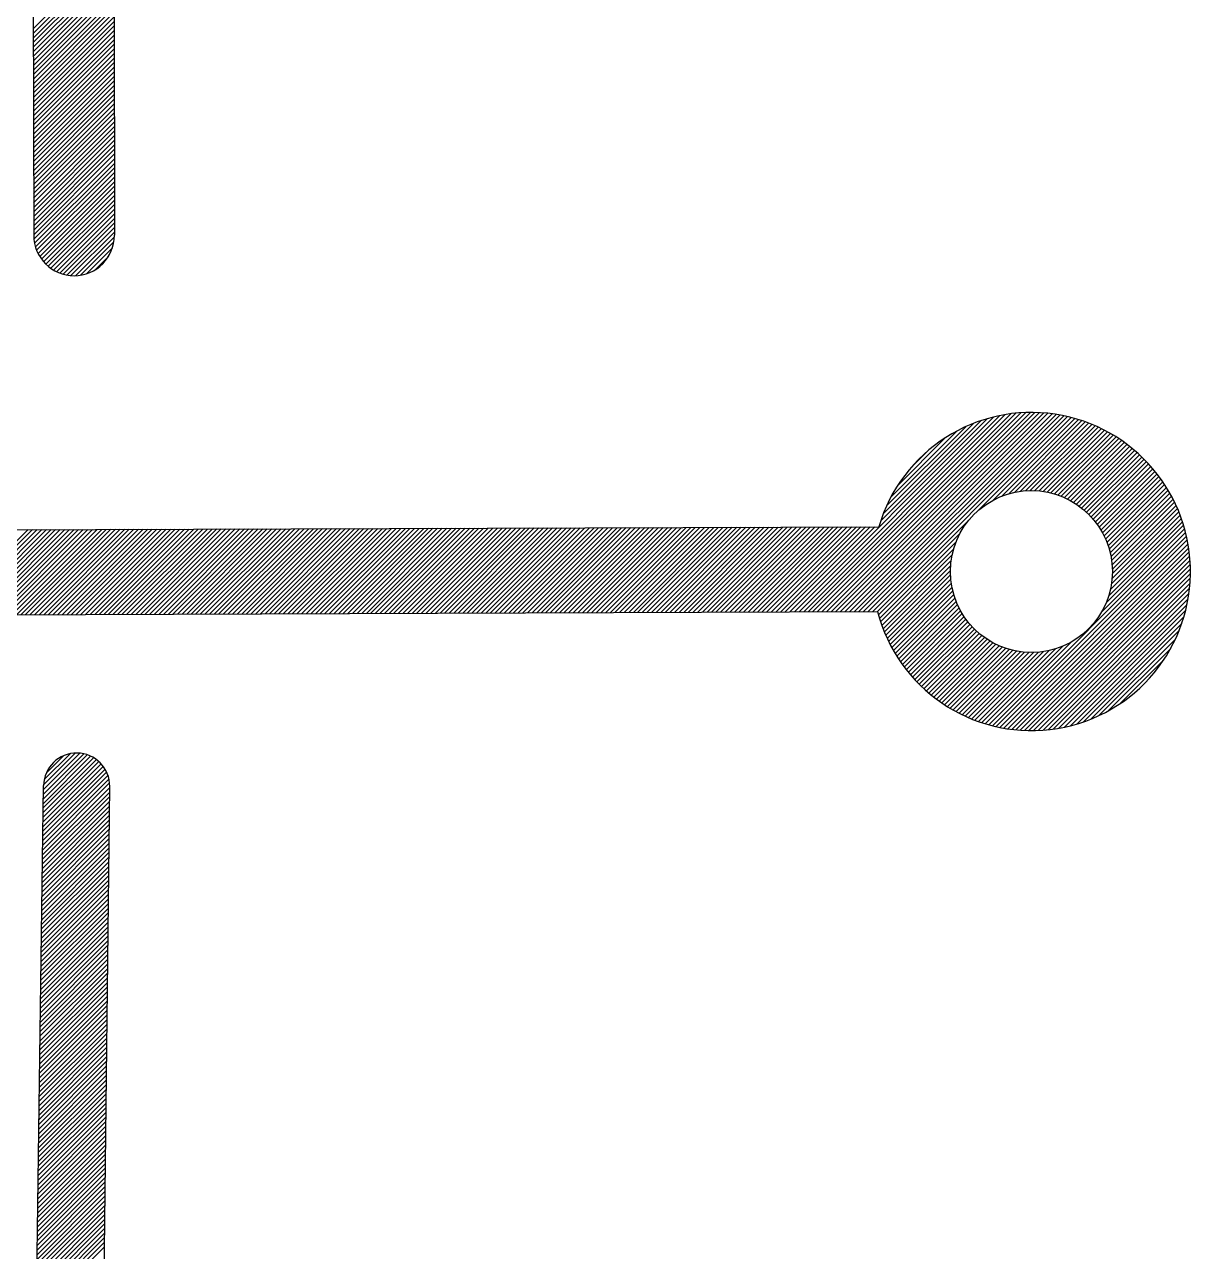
# Model space of a CAD drawing. Extents: x 0.4 to 28.1, y 0 to 28.5.
# Drawn here: x 22.515 to 27.009, y 12.854 to 17.581 of the extents above; entities that cross this region are included whole.
import ezdxf

# ---------------------------------------------------------------- set-up
doc = ezdxf.new("R2010")
doc.units = 0
doc.header["$MEASUREMENT"] = 0

msp = doc.modelspace()

# ---------------------------------------------------------------- linework, layer by layer
at = {"linetype": 'Continuous'}
for p, q in [((22.5452, 19.2908), (22.5509, 16.7681)), ((22.8585, 19.1266), (22.862, 16.7687)), ((22.5491, 17.564), (22.8604, 17.8753)), ((22.5492, 17.5464), (22.8604, 17.8576)), ((22.5492, 17.5287), (22.8604, 17.84)), ((22.5492, 17.5111), (22.8604, 17.8223)), ((22.5493, 17.4935), (22.8605, 17.8047)), ((22.5493, 17.4758), (22.8605, 17.787)), ((22.5494, 17.4582), (22.8605, 17.7693)), ((22.5494, 17.4406), (22.8605, 17.7517)), ((22.5494, 17.4229), (22.8606, 17.734)), ((22.5495, 17.4053), (22.8606, 17.7164)), ((22.5495, 17.3876), (22.8606, 17.6987)), ((22.5496, 17.37), (22.8607, 17.6811)), ((22.5496, 17.3524), (22.8607, 17.6634)), ((22.5496, 17.3347), (22.8607, 17.6458)), ((22.5497, 17.3171), (22.8607, 17.6281)), ((22.5497, 17.2995), (22.8608, 17.6105)), ((22.5498, 17.2818), (22.8608, 17.5928)), ((22.5498, 17.2642), (22.8608, 17.5752)), ((22.5498, 17.2465), (22.8608, 17.5575)), ((22.5499, 17.2289), (22.8609, 17.5399)), ((22.5499, 17.2113), (22.8609, 17.5222)), ((22.55, 17.1936), (22.8609, 17.5046)), ((22.55, 17.176), (22.8609, 17.4869)), ((22.55, 17.1584), (22.861, 17.4693)), ((22.5501, 17.1407), (22.861, 17.4516)), ((22.5501, 17.1231), (22.861, 17.434)), ((22.5502, 17.1054), (22.861, 17.4163)), ((22.5502, 17.0878), (22.8611, 17.3987)), ((22.5502, 17.0702), (22.8611, 17.381)), ((22.5503, 17.0525), (22.8611, 17.3634)), ((22.5503, 17.0349), (22.8612, 17.3457)), ((22.5504, 17.0173), (22.8612, 17.3281)), ((22.5504, 16.9996), (22.8612, 17.3104)), ((22.5504, 16.982), (22.8612, 17.2928)), ((22.5505, 16.9643), (22.8613, 17.2751)), ((22.5505, 16.9467), (22.8613, 17.2575)), ((22.5506, 16.9291), (22.8613, 17.2398)), ((22.5506, 16.9114), (22.8613, 17.2222)), ((22.5506, 16.8938), (22.8614, 17.2045)), ((22.5507, 16.8762), (22.8614, 17.1869)), ((22.5507, 16.8585), (22.8614, 17.1692)), ((22.5508, 16.8409), (22.8614, 17.1516)), ((22.5508, 16.8232), (22.8615, 17.1339)), ((22.5508, 16.8056), (22.8615, 17.1163)), ((22.5509, 16.788), (22.8615, 17.0986)), ((22.5509, 16.7703), (22.8615, 17.081)), ((22.5517, 16.7534), (22.8616, 17.0633)), ((22.5539, 16.738), (22.8616, 17.0456)), ((22.5575, 16.7238), (22.8616, 17.028)), ((22.562, 16.7107), (22.8617, 17.0103)), ((22.5675, 16.6985), (22.8617, 16.9927)), ((22.5739, 16.6872), (22.8617, 16.975)), ((22.581, 16.6766), (22.8617, 16.9574)), ((22.5888, 16.6668), (22.8618, 16.9397)), ((22.5973, 16.6576), (22.8618, 16.9221)), ((22.6066, 16.6492), (22.8618, 16.9044)), ((22.6166, 16.6415), (22.8618, 16.8868)), ((22.6273, 16.6346), (22.8619, 16.8691)), ((22.6388, 16.6284), (22.8619, 16.8515)), ((22.6512, 16.6231), (22.8619, 16.8338)), ((22.6645, 16.6187), (22.8619, 16.8162)), ((22.6788, 16.6154), (22.862, 16.7985)), ((22.6945, 16.6134), (22.862, 16.7809)), ((22.7118, 16.613), (22.8619, 16.7631)), ((22.7314, 16.6149), (22.86, 16.7435)), ((22.7548, 16.6206), (22.8543, 16.7202)), ((22.7876, 16.6358), (22.8392, 16.6874)), ((25.5186, 15.3185), (26.2738, 16.0737)), ((25.5363, 15.3186), (26.2954, 16.0778)), ((25.554, 15.3187), (26.3162, 16.0808)), ((25.5718, 15.3187), (26.3362, 16.0831)), ((25.5895, 15.3188), (26.3555, 16.0847)), ((25.6073, 15.3189), (26.3741, 16.0857)), ((25.625, 15.3189), (26.3922, 16.0861)), ((25.6428, 15.319), (26.4097, 16.0859)), ((25.6605, 15.3191), (26.4268, 16.0853)), ((25.6783, 15.3191), (26.4434, 16.0843)), ((25.696, 15.3192), (26.4596, 16.0828)), ((25.7138, 15.3193), (26.4754, 16.0809)), ((25.7315, 15.3193), (26.4909, 16.0787)), ((25.7492, 15.3194), (26.506, 16.0762)), ((25.767, 15.3195), (26.5208, 16.0733)), ((25.4831, 15.3184), (26.2269, 16.0623)), ((25.5008, 15.3185), (26.251, 16.0686)), ((25.7847, 15.3196), (26.5353, 16.0701)), ((25.8151, 15.6681), (26.2013, 16.0543)), ((25.8251, 15.6958), (26.1735, 16.0442)), ((25.838, 15.7264), (26.143, 16.0313)), ((26.1913, 15.7084), (26.5495, 16.0666)), ((26.2485, 15.748), (26.5634, 16.0628)), ((26.2815, 15.7633), (26.577, 16.0588)), ((26.3084, 15.7725), (26.5904, 16.0545)), ((26.332, 15.7785), (26.6035, 16.0499)), ((26.3534, 15.7822), (26.6164, 16.0451)), ((26.3732, 15.7843), (26.629, 16.0401)), ((26.3917, 15.7851), (26.6415, 16.0348)), ((26.4091, 15.7849), (26.6536, 16.0294)), ((25.8551, 15.7612), (26.1082, 16.0142)), ((25.8801, 15.8038), (26.0655, 15.9893)), ((26.4257, 15.7837), (26.6656, 16.0237)), ((26.4415, 15.7818), (26.6774, 16.0177)), ((26.4565, 15.7792), (26.6889, 16.0116)), ((26.471, 15.776), (26.7003, 16.0053)), ((26.4849, 15.7722), (26.7114, 15.9988)), ((26.4983, 15.7679), (26.7224, 15.992)), ((26.5112, 15.7631), (26.7331, 15.9851)), ((26.5236, 15.7579), (26.7437, 15.978)), ((25.9318, 15.8732), (25.9962, 15.9376)), ((26.5356, 15.7522), (26.7541, 15.9707)), ((26.5472, 15.7461), (26.7643, 15.9632)), ((26.5584, 15.7396), (26.7743, 15.9555)), ((26.5692, 15.7327), (26.7841, 15.9477)), ((26.5796, 15.7255), (26.7937, 15.9396)), ((26.5896, 15.7179), (26.8032, 15.9314)), ((26.5993, 15.7099), (26.8124, 15.923)), ((26.6087, 15.7015), (26.8215, 15.9144)), ((26.6176, 15.6928), (26.8304, 15.9056)), ((26.6263, 15.6838), (26.8392, 15.8967)), ((26.6345, 15.6744), (26.8477, 15.8876)), ((26.6424, 15.6646), (26.8561, 15.8783)), ((26.65, 15.6545), (26.8643, 15.8688)), ((26.6572, 15.644), (26.8723, 15.8591)), ((26.664, 15.6331), (26.8801, 15.8492)), ((26.6704, 15.6218), (26.8877, 15.8392)), ((26.6764, 15.6102), (26.8952, 15.829)), ((26.682, 15.5981), (26.9025, 15.8186)), ((26.6871, 15.5856), (26.9095, 15.808)), ((26.6918, 15.5726), (26.9164, 15.7972)), ((26.696, 15.5591), (26.9231, 15.7862)), ((26.6997, 15.5451), (26.9296, 15.775)), ((26.7028, 15.5305), (26.9359, 15.7636)), ((26.7052, 15.5153), (26.942, 15.752)), ((26.7069, 15.4462), (26.9641, 15.7035)), ((26.707, 15.4993), (26.9478, 15.7402)), ((26.7079, 15.4826), (26.9535, 15.7282)), ((26.708, 15.465), (26.9589, 15.7159)), ((25.8025, 15.3196), (26.1609, 15.678)), ((26.6837, 15.3523), (26.9826, 15.6512)), ((26.6939, 15.3802), (26.9784, 15.6647)), ((26.7004, 15.4044), (26.9739, 15.6778)), ((26.7045, 15.4262), (26.9691, 15.6908)), ((20.9749, 15.6297), (25.8079, 15.6453)), ((22.2002, 15.3059), (22.529, 15.6347)), ((22.218, 15.306), (22.5468, 15.6348)), ((22.2357, 15.3061), (22.5645, 15.6348)), ((22.2535, 15.3061), (22.5822, 15.6349)), ((22.2712, 15.3062), (22.6, 15.635)), ((22.2889, 15.3063), (22.6177, 15.635)), ((22.3067, 15.3063), (22.6354, 15.6351)), ((22.3244, 15.3064), (22.6532, 15.6351)), ((22.3422, 15.3065), (22.6709, 15.6352)), ((22.3599, 15.3065), (22.6886, 15.6352)), ((22.3777, 15.3066), (22.7064, 15.6353)), ((22.3954, 15.3067), (22.7241, 15.6354)), ((22.4132, 15.3067), (22.7418, 15.6354)), ((22.4309, 15.3068), (22.7596, 15.6355)), ((22.4487, 15.3069), (22.7773, 15.6355)), ((22.4664, 15.3069), (22.795, 15.6356)), ((22.4841, 15.307), (22.8128, 15.6356)), ((22.5019, 15.3071), (22.8305, 15.6357)), ((22.5196, 15.3071), (22.8482, 15.6358)), ((22.5374, 15.3072), (22.866, 15.6358)), ((22.5551, 15.3073), (22.8837, 15.6359)), ((22.5729, 15.3073), (22.9015, 15.6359)), ((22.5906, 15.3074), (22.9192, 15.636)), ((22.6084, 15.3075), (22.9369, 15.636)), ((22.6261, 15.3075), (22.9547, 15.6361)), ((22.6438, 15.3076), (22.9724, 15.6362)), ((22.6616, 15.3077), (22.9901, 15.6362)), ((22.6793, 15.3077), (23.0079, 15.6363)), ((22.6971, 15.3078), (23.0256, 15.6363)), ((22.7148, 15.3079), (23.0433, 15.6364)), ((22.7326, 15.308), (23.0611, 15.6364)), ((22.7503, 15.308), (23.0788, 15.6365)), ((22.7681, 15.3081), (23.0965, 15.6366)), ((22.7858, 15.3082), (23.1143, 15.6366)), ((22.8036, 15.3082), (23.132, 15.6367)), ((22.8213, 15.3083), (23.1497, 15.6367)), ((22.839, 15.3084), (23.1675, 15.6368)), ((22.8568, 15.3084), (23.1852, 15.6368)), ((22.8745, 15.3085), (23.2029, 15.6369)), ((22.8923, 15.3086), (23.2207, 15.637)), ((22.91, 15.3086), (23.2384, 15.637)), ((22.9278, 15.3087), (23.2561, 15.6371)), ((22.9455, 15.3088), (23.2739, 15.6371)), ((22.9633, 15.3088), (23.2916, 15.6372)), ((22.981, 15.3089), (23.3094, 15.6372)), ((22.9987, 15.309), (23.3271, 15.6373)), ((23.0165, 15.309), (23.3448, 15.6374)), ((23.0342, 15.3091), (23.3626, 15.6374)), ((23.052, 15.3092), (23.3803, 15.6375)), ((23.0697, 15.3092), (23.398, 15.6375)), ((23.0875, 15.3093), (23.4158, 15.6376)), ((23.1052, 15.3094), (23.4335, 15.6376)), ((23.123, 15.3094), (23.4512, 15.6377)), ((23.1407, 15.3095), (23.469, 15.6378)), ((23.1585, 15.3096), (23.4867, 15.6378)), ((23.1762, 15.3096), (23.5044, 15.6379)), ((23.1939, 15.3097), (23.5222, 15.6379)), ((23.2117, 15.3098), (23.5399, 15.638)), ((23.2294, 15.3098), (23.5576, 15.638)), ((23.2472, 15.3099), (23.5754, 15.6381)), ((23.2649, 15.31), (23.5931, 15.6382)), ((23.2827, 15.31), (23.6108, 15.6382)), ((23.3004, 15.3101), (23.6286, 15.6383)), ((23.3182, 15.3102), (23.6463, 15.6383)), ((23.3359, 15.3102), (23.664, 15.6384)), ((23.3537, 15.3103), (23.6818, 15.6384)), ((23.3714, 15.3104), (23.6995, 15.6385)), ((23.3891, 15.3104), (23.7173, 15.6386)), ((23.4069, 15.3105), (23.735, 15.6386)), ((23.4246, 15.3106), (23.7527, 15.6387)), ((23.4424, 15.3106), (23.7705, 15.6387)), ((23.4601, 15.3107), (23.7882, 15.6388)), ((23.4779, 15.3108), (23.8059, 15.6388)), ((23.4956, 15.3109), (23.8237, 15.6389)), ((23.5134, 15.3109), (23.8414, 15.639)), ((23.5311, 15.311), (23.8591, 15.639)), ((23.5488, 15.3111), (23.8769, 15.6391)), ((23.5666, 15.3111), (23.8946, 15.6391)), ((23.5843, 15.3112), (23.9123, 15.6392)), ((23.6021, 15.3113), (23.9301, 15.6392)), ((23.6198, 15.3113), (23.9478, 15.6393)), ((23.6376, 15.3114), (23.9655, 15.6394)), ((23.6553, 15.3115), (23.9833, 15.6394)), ((23.6731, 15.3115), (24.001, 15.6395)), ((23.6908, 15.3116), (24.0187, 15.6395)), ((23.7086, 15.3117), (24.0365, 15.6396)), ((23.7263, 15.3117), (24.0542, 15.6396)), ((23.744, 15.3118), (24.0719, 15.6397)), ((23.7618, 15.3119), (24.0897, 15.6398)), ((23.7795, 15.3119), (24.1074, 15.6398)), ((23.7973, 15.312), (24.1252, 15.6399)), ((23.815, 15.3121), (24.1429, 15.6399)), ((23.8328, 15.3121), (24.1606, 15.64)), ((23.8505, 15.3122), (24.1784, 15.64)), ((23.8683, 15.3123), (24.1961, 15.6401)), ((23.886, 15.3123), (24.2138, 15.6402)), ((23.9038, 15.3124), (24.2316, 15.6402)), ((23.9215, 15.3125), (24.2493, 15.6403)), ((23.9392, 15.3125), (24.267, 15.6403)), ((23.957, 15.3126), (24.2848, 15.6404)), ((23.9747, 15.3127), (24.3025, 15.6404)), ((23.9925, 15.3127), (24.3202, 15.6405)), ((24.0102, 15.3128), (24.338, 15.6406)), ((24.028, 15.3129), (24.3557, 15.6406)), ((24.0457, 15.3129), (24.3734, 15.6407)), ((24.0635, 15.313), (24.3912, 15.6407)), ((24.0812, 15.3131), (24.4089, 15.6408)), ((24.0989, 15.3131), (24.4266, 15.6408)), ((24.1167, 15.3132), (24.4444, 15.6409)), ((24.1344, 15.3133), (24.4621, 15.641)), ((24.1522, 15.3133), (24.4799, 15.641)), ((24.1699, 15.3134), (24.4976, 15.6411)), ((24.1877, 15.3135), (24.5153, 15.6411)), ((24.2054, 15.3135), (24.5331, 15.6412)), ((24.2232, 15.3136), (24.5508, 15.6412)), ((24.2409, 15.3137), (24.5685, 15.6413)), ((24.2587, 15.3138), (24.5863, 15.6414)), ((24.2764, 15.3138), (24.604, 15.6414)), ((24.2941, 15.3139), (24.6217, 15.6415)), ((24.3119, 15.314), (24.6395, 15.6415)), ((24.3296, 15.314), (24.6572, 15.6416)), ((24.3474, 15.3141), (24.6749, 15.6416)), ((24.3651, 15.3142), (24.6927, 15.6417)), ((24.3829, 15.3142), (24.7104, 15.6418)), ((24.4006, 15.3143), (24.7281, 15.6418)), ((24.4184, 15.3144), (24.7459, 15.6419)), ((24.4361, 15.3144), (24.7636, 15.6419)), ((24.4538, 15.3145), (24.7813, 15.642)), ((24.4716, 15.3146), (24.7991, 15.642)), ((24.4893, 15.3146), (24.8168, 15.6421)), ((24.5071, 15.3147), (24.8345, 15.6422)), ((24.5248, 15.3148), (24.8523, 15.6422)), ((24.5426, 15.3148), (24.87, 15.6423)), ((24.5603, 15.3149), (24.8878, 15.6423)), ((24.5781, 15.315), (24.9055, 15.6424)), ((24.5958, 15.315), (24.9232, 15.6424)), ((24.6136, 15.3151), (24.941, 15.6425)), ((24.6313, 15.3152), (24.9587, 15.6426)), ((24.649, 15.3152), (24.9764, 15.6426)), ((24.6668, 15.3153), (24.9942, 15.6427)), ((24.6845, 15.3154), (25.0119, 15.6427)), ((24.7023, 15.3154), (25.0296, 15.6428)), ((24.72, 15.3155), (25.0474, 15.6428)), ((24.7378, 15.3156), (25.0651, 15.6429)), ((24.7555, 15.3156), (25.0828, 15.643)), ((24.7733, 15.3157), (25.1006, 15.643)), ((24.791, 15.3158), (25.1183, 15.6431)), ((24.8088, 15.3158), (25.136, 15.6431)), ((24.8265, 15.3159), (25.1538, 15.6432)), ((24.8442, 15.316), (25.1715, 15.6432)), ((24.862, 15.316), (25.1892, 15.6433)), ((24.8797, 15.3161), (25.207, 15.6434)), ((24.8975, 15.3162), (25.2247, 15.6434)), ((24.9152, 15.3162), (25.2424, 15.6435)), ((24.933, 15.3163), (25.2602, 15.6435)), ((24.9507, 15.3164), (25.2779, 15.6436)), ((24.9685, 15.3164), (25.2957, 15.6436)), ((24.9862, 15.3165), (25.3134, 15.6437)), ((25.0039, 15.3166), (25.3311, 15.6438)), ((25.0217, 15.3167), (25.3489, 15.6438)), ((25.0394, 15.3167), (25.3666, 15.6439)), ((25.0572, 15.3168), (25.3843, 15.6439)), ((25.0749, 15.3169), (25.4021, 15.644)), ((25.0927, 15.3169), (25.4198, 15.644)), ((25.1104, 15.317), (25.4375, 15.6441)), ((25.1282, 15.3171), (25.4553, 15.6442)), ((25.1459, 15.3171), (25.473, 15.6442)), ((25.1637, 15.3172), (25.4907, 15.6443)), ((25.1814, 15.3173), (25.5085, 15.6443)), ((25.1991, 15.3173), (25.5262, 15.6444)), ((25.2169, 15.3174), (25.5439, 15.6444)), ((25.2346, 15.3175), (25.5617, 15.6445)), ((25.2524, 15.3175), (25.5794, 15.6446)), ((25.2701, 15.3176), (25.5971, 15.6446)), ((25.2879, 15.3177), (25.6149, 15.6447)), ((25.3056, 15.3177), (25.6326, 15.6447)), ((25.3234, 15.3178), (25.6503, 15.6448)), ((25.3411, 15.3179), (25.6681, 15.6448)), ((25.3588, 15.3179), (25.6858, 15.6449)), ((25.3766, 15.318), (25.7036, 15.645)), ((25.3943, 15.3181), (25.7213, 15.645)), ((25.4121, 15.3181), (25.739, 15.6451)), ((25.4298, 15.3182), (25.7568, 15.6451)), ((25.4476, 15.3183), (25.7745, 15.6452)), ((25.4653, 15.3183), (25.7922, 15.6452)), ((25.8065, 15.306), (26.1214, 15.6208)), ((26.2458, 14.879), (26.9903, 15.6236)), ((26.26, 14.8756), (26.9937, 15.6093)), ((26.6663, 15.3172), (26.9866, 15.6375)), ((25.8106, 15.2923), (26.106, 15.5878)), ((25.8149, 15.279), (26.0968, 15.5609)), ((26.2746, 14.8725), (26.9969, 15.5948)), ((26.2894, 14.8697), (26.9997, 15.5799)), ((26.3046, 14.8672), (27.0022, 15.5647)), ((25.8194, 15.2658), (26.0909, 15.5373)), ((25.8242, 15.253), (26.0872, 15.5159)), ((26.3202, 14.865), (27.0043, 15.5492)), ((26.3361, 14.8633), (27.0061, 15.5333)), ((26.3524, 14.8619), (27.0075, 15.517)), ((25.8292, 15.2403), (26.0851, 15.4961)), ((25.8345, 15.2279), (26.0842, 15.4776)), ((25.84, 15.2157), (26.0845, 15.4602)), ((26.3691, 14.8609), (27.0084, 15.5003)), ((26.3862, 14.8604), (27.009, 15.4831)), ((26.4039, 14.8604), (27.009, 15.4655)), ((25.8457, 15.2037), (26.0856, 15.4437)), ((25.8516, 15.192), (26.0875, 15.4279)), ((25.8577, 15.1804), (26.0901, 15.4128)), ((26.4221, 14.8609), (27.0085, 15.4473)), ((26.4408, 14.8619), (27.0074, 15.4285)), ((25.864, 15.1691), (26.0933, 15.3983)), ((25.8706, 15.1579), (26.0971, 15.3844)), ((25.8773, 15.147), (26.1014, 15.3711)), ((26.4602, 14.8637), (27.0057, 15.4091)), ((26.4804, 14.8661), (27.0032, 15.389)), ((26.5013, 14.8694), (26.9999, 15.368)), ((21.1154, 15.3018), (25.8028, 15.3196)), ((25.8842, 15.1362), (26.1062, 15.3582)), ((25.8913, 15.1256), (26.1114, 15.3457)), ((25.8986, 15.1153), (26.1171, 15.3337)), ((25.9061, 15.1051), (26.1232, 15.3222)), ((26.5232, 14.8736), (26.9957, 15.3461)), ((26.5462, 14.879), (26.9904, 15.3231)), ((25.9138, 15.0951), (26.1297, 15.311)), ((25.9217, 15.0853), (26.1366, 15.3002)), ((25.9297, 15.0756), (26.1439, 15.2898)), ((25.9379, 15.0662), (26.1515, 15.2797)), ((25.9463, 15.0569), (26.1595, 15.27)), ((26.5706, 14.8857), (26.9837, 15.2987)), ((26.5967, 14.894), (26.9753, 15.2727)), ((25.9549, 15.0478), (26.1678, 15.2607)), ((25.9637, 15.0389), (26.1765, 15.2517)), ((25.9726, 15.0302), (26.1856, 15.2431)), ((25.9818, 15.0216), (26.195, 15.2348)), ((25.9911, 15.0132), (26.2047, 15.2269)), ((26.6249, 14.9046), (26.9647, 15.2444)), ((26.0006, 15.0051), (26.2149, 15.2194)), ((26.0102, 14.9971), (26.2254, 15.2122)), ((26.0201, 14.9892), (26.2362, 15.2054)), ((26.0301, 14.9816), (26.2475, 15.199)), ((26.0404, 14.9741), (26.2592, 15.1929)), ((26.0508, 14.9669), (26.2713, 15.1874)), ((26.0614, 14.9598), (26.2838, 15.1822)), ((26.0722, 14.9529), (26.2968, 15.1775)), ((26.0832, 14.9462), (26.3103, 15.1733)), ((26.2047, 14.891), (26.4892, 15.1755)), ((26.2181, 14.8867), (26.517, 15.1856)), ((26.2318, 14.8828), (26.5521, 15.2031)), ((26.6562, 14.9182), (26.9511, 15.2132)), ((26.6922, 14.9366), (26.9328, 15.1771)), ((26.0944, 14.9398), (26.3243, 15.1697)), ((26.1058, 14.9335), (26.3389, 15.1666)), ((26.1174, 14.9274), (26.3541, 15.1641)), ((26.1292, 14.9215), (26.37, 15.1624)), ((26.1412, 14.9159), (26.3867, 15.1614)), ((26.1534, 14.9104), (26.4044, 15.1614)), ((26.1659, 14.9052), (26.4231, 15.1624)), ((26.1786, 14.9002), (26.4432, 15.1648)), ((26.1915, 14.8955), (26.465, 15.169)), ((26.7375, 14.9642), (26.9052, 15.1318)), ((22.5876, 14.5443), (22.7923, 14.7489)), ((22.5878, 14.5622), (22.7817, 14.756)), ((22.5881, 14.5801), (22.7701, 14.7621)), ((22.5883, 14.598), (22.7575, 14.7672)), ((22.5886, 14.616), (22.7437, 14.771)), ((22.5888, 14.6339), (22.7284, 14.7734)), ((22.5891, 14.6519), (22.7111, 14.7739)), ((22.5916, 14.672), (22.691, 14.7714)), ((22.5998, 14.6979), (22.6651, 14.7632)), ((22.5866, 14.4725), (22.8259, 14.7118)), ((22.5868, 14.4905), (22.8188, 14.7224)), ((22.5871, 14.5084), (22.8108, 14.7321)), ((22.5873, 14.5263), (22.802, 14.741)), ((22.5856, 14.4008), (22.8433, 14.6585)), ((22.5859, 14.4188), (22.8409, 14.6738)), ((22.5861, 14.4367), (22.837, 14.6876)), ((22.5864, 14.4546), (22.832, 14.7002)), ((22.5218, 9.8128), (22.589, 14.6483)), ((22.5851, 14.365), (22.8436, 14.6235)), ((22.5854, 14.3829), (22.8438, 14.6413)), ((22.7887, 9.7246), (22.8438, 14.6451)), ((22.5844, 14.3112), (22.843, 14.5698)), ((22.5846, 14.3291), (22.8432, 14.5877)), ((22.5849, 14.3471), (22.8434, 14.6056)), ((22.5836, 14.2574), (22.8424, 14.5162)), ((22.5839, 14.2754), (22.8426, 14.5341)), ((22.5841, 14.2933), (22.8428, 14.552)), ((22.5831, 14.2216), (22.842, 14.4804)), ((22.5834, 14.2395), (22.8422, 14.4983)), ((22.5824, 14.1678), (22.8414, 14.4268)), ((22.5826, 14.1857), (22.8416, 14.4447)), ((22.5829, 14.2036), (22.8418, 14.4626)), ((22.5816, 14.114), (22.8408, 14.3732)), ((22.5819, 14.1319), (22.841, 14.3911)), ((22.5821, 14.1499), (22.8412, 14.4089)), ((22.5811, 14.0782), (22.8404, 14.3374)), ((22.5814, 14.0961), (22.8406, 14.3553)), ((22.5804, 14.0244), (22.8398, 14.2838)), ((22.5806, 14.0423), (22.84, 14.3017)), ((22.5809, 14.0602), (22.8402, 14.3195)), ((22.5796, 13.9706), (22.8392, 14.2302)), ((22.5799, 13.9885), (22.8394, 14.248)), ((22.5801, 14.0064), (22.8396, 14.2659)), ((22.5791, 13.9347), (22.8388, 14.1944)), ((22.5794, 13.9527), (22.839, 14.2123)), ((22.5784, 13.881), (22.8382, 14.1408)), ((22.5786, 13.8989), (22.8384, 14.1586)), ((22.5789, 13.9168), (22.8386, 14.1765)), ((22.5776, 13.8272), (22.8376, 14.0871)), ((22.5779, 13.8451), (22.8378, 14.105)), ((22.5781, 13.863), (22.838, 14.1229)), ((22.5771, 13.7913), (22.8372, 14.0514)), ((22.5774, 13.8092), (22.8374, 14.0692)), ((22.5764, 13.7375), (22.8366, 13.9977)), ((22.5766, 13.7555), (22.8368, 14.0156)), ((22.5769, 13.7734), (22.837, 14.0335)), ((22.5759, 13.7017), (22.8362, 13.962)), ((22.5761, 13.7196), (22.8364, 13.9799)), ((22.5751, 13.6479), (22.8356, 13.9083)), ((22.5754, 13.6658), (22.8358, 13.9262)), ((22.5756, 13.6838), (22.836, 13.9441)), ((22.5744, 13.5941), (22.835, 13.8547)), ((22.5746, 13.612), (22.8352, 13.8726)), ((22.5749, 13.63), (22.8354, 13.8905)), ((22.5739, 13.5583), (22.8346, 13.819)), ((22.5741, 13.5762), (22.8348, 13.8368)), ((22.5731, 13.5045), (22.834, 13.7653)), ((22.5734, 13.5224), (22.8342, 13.7832)), ((22.5736, 13.5403), (22.8344, 13.8011)), ((22.5724, 13.4507), (22.8334, 13.7117)), ((22.5726, 13.4686), (22.8336, 13.7296)), ((22.5729, 13.4866), (22.8338, 13.7474)), ((22.5719, 13.4149), (22.833, 13.6759)), ((22.5721, 13.4328), (22.8332, 13.6938)), ((22.5711, 13.3611), (22.8324, 13.6223)), ((22.5714, 13.379), (22.8326, 13.6402)), ((22.5716, 13.3969), (22.8328, 13.6581)), ((22.5704, 13.3073), (22.8318, 13.5687)), ((22.5706, 13.3252), (22.832, 13.5865)), ((22.5709, 13.3431), (22.8322, 13.6044)), ((22.5699, 13.2714), (22.8314, 13.5329)), ((22.5701, 13.2894), (22.8316, 13.5508)), ((22.5691, 13.2177), (22.8308, 13.4793)), ((22.5694, 13.2356), (22.831, 13.4972)), ((22.5696, 13.2535), (22.8312, 13.515)), ((22.5684, 13.1639), (22.8302, 13.4256)), ((22.5686, 13.1818), (22.8304, 13.4435)), ((22.5689, 13.1997), (22.8306, 13.4614)), ((22.5679, 13.128), (22.8298, 13.3899)), ((22.5681, 13.1459), (22.83, 13.4078)), ((22.5671, 13.0742), (22.8292, 13.3362)), ((22.5674, 13.0922), (22.8294, 13.3541)), ((22.5676, 13.1101), (22.8296, 13.372)), ((22.5664, 13.0205), (22.8286, 13.2826)), ((22.5666, 13.0384), (22.8288, 13.3005)), ((22.5669, 13.0563), (22.829, 13.3184)), ((22.5659, 12.9846), (22.8282, 13.2469)), ((22.5661, 13.0025), (22.8284, 13.2647)), ((22.5652, 12.9308), (22.8276, 13.1932)), ((22.5654, 12.9487), (22.8278, 13.2111)), ((22.5656, 12.9667), (22.828, 13.229)), ((22.5647, 12.895), (22.8272, 13.1575)), ((22.5649, 12.9129), (22.8274, 13.1753)), ((22.5639, 12.8412), (22.8266, 13.1038)), ((22.5642, 12.8591), (22.8268, 13.1217)), ((22.5644, 12.877), (22.827, 13.1396)), ((22.5632, 12.7874), (22.826, 13.0502)), ((22.5634, 12.8053), (22.8262, 13.0681)), ((22.5637, 12.8233), (22.8264, 13.086)), ((22.5627, 12.7516), (22.8255, 13.0144)), ((22.5629, 12.7695), (22.8258, 13.0323)), ((22.5619, 12.6978), (22.8249, 12.9608)), ((22.5622, 12.7157), (22.8251, 12.9787)), ((22.5624, 12.7336), (22.8253, 12.9966)), ((22.5612, 12.644), (22.8243, 12.9072)), ((22.5614, 12.6619), (22.8245, 12.9251)), ((22.5617, 12.6798), (22.8247, 12.9429)), ((22.5607, 12.6081), (22.8239, 12.8714)), ((22.5609, 12.6261), (22.8241, 12.8893))]:
    msp.add_line(p, q, dxfattribs=at)
msp.add_circle((26.3961, 15.4732), 0.3119, dxfattribs=at)
for centre, radius, start, end in [((22.7065, 16.7685), 0.1555, 180.1303, 0.0858), ((26.3961, 15.4732), 0.6129, 194.5117, 163.692), ((22.7164, 14.6466), 0.1274, 359.3579, 179.203)]:
    msp.add_arc(centre, radius, start, end, dxfattribs=at)

doc.saveas('drawing.dxf')
